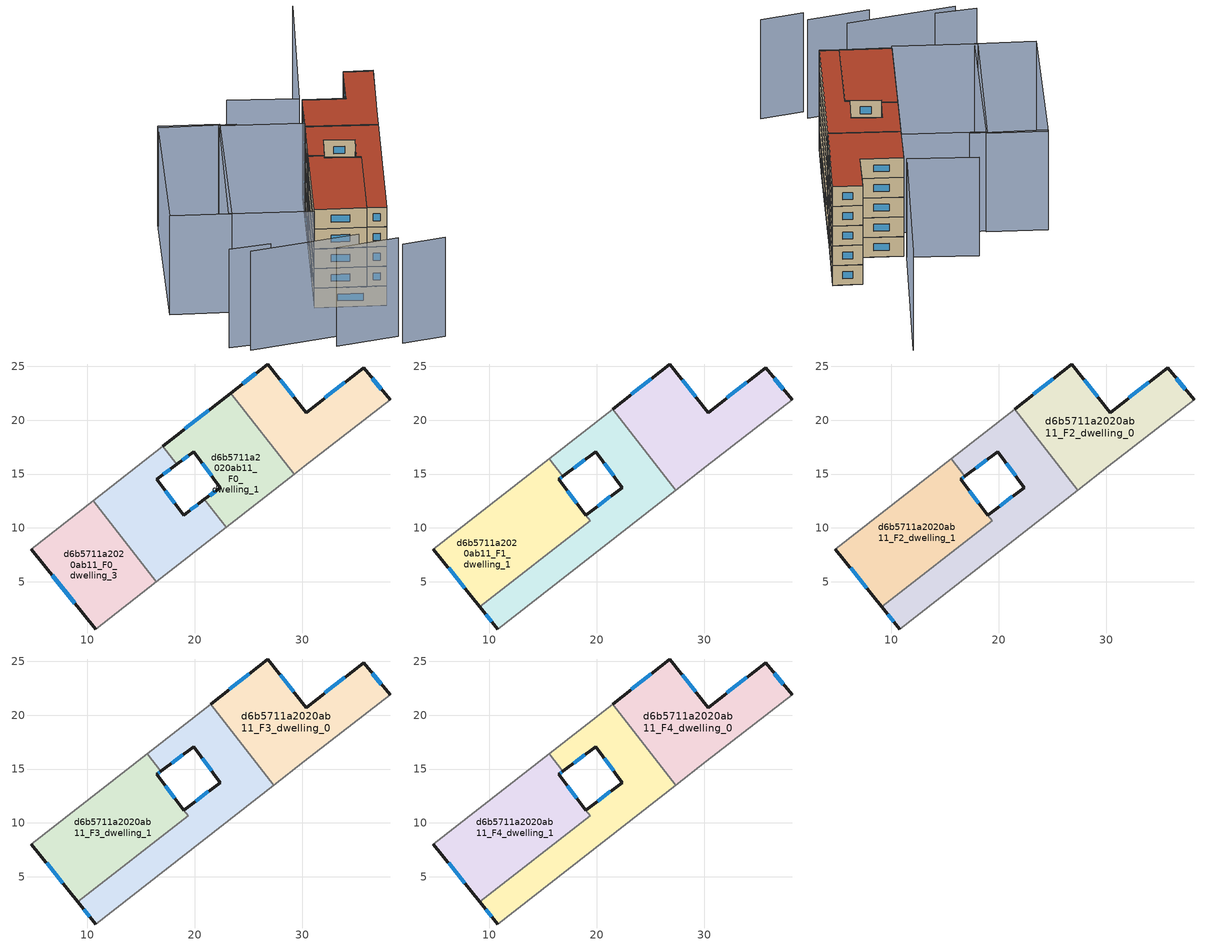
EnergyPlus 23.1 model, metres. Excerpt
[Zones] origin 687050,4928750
d6b5711a2020ab11_F0_dwelling_0
 floor ground (EU_floor_Construction): 38.14,21.88 35.68,24.89 30.34,20.7 26.8,25.22 23.34,22.51 29.21,14.96 30.17,15.7 z0
 wall outside (EU_wall_Construction): 23.34,22.51 26.8,25.22 30.34,20.7 35.68,24.89 38.14,21.88 z0:3
 wall adiabatic (EU_wall_Construction): 38.14,21.88 30.17,15.7 29.21,14.96 z0:3
 wall to d6b5711a2020ab11_F0_dwelling_1 (EU_wall_Construction): 29.21,14.96 23.34,22.51 z0:3
 window (EU_Window_Construction): 36.48,23.91 37.33,22.86 / 24.46,23.4 25.67,24.34 / 27.95,23.75 29.19,22.17 / 32.08,22.07 33.94,23.53 z0.98:2.02
d6b5711a2020ab11_F0_dwelling_1
 floor ground (EU_floor_Construction): 29.21,14.96 23.34,22.51 17.04,17.58 18.33,15.92 19.89,17.08 22.36,13.74 20.89,12.64 22.9,10.04 z0
 wall outside (EU_wall_Construction): 20.89,12.64 22.36,13.74 19.89,17.08 18.33,15.92 / 17.04,17.58 23.34,22.51 z0:3
 wall to d6b5711a2020ab11_F0_dwelling_2 (EU_wall_Construction): 22.9,10.04 20.89,12.64 / 18.33,15.92 17.04,17.58 z0:3
 wall adiabatic (EU_wall_Construction): 29.21,14.96 22.9,10.04 z0:3
 window (EU_Window_Construction): 21.37,13 21.88,13.38 / 21.56,14.83 20.69,16 / 19.38,16.71 18.84,16.3 / 19.09,19.19 21.29,20.91 z0.98:2.02
d6b5711a2020ab11_F0_dwelling_2
 floor ground (EU_floor_Construction): 22.9,10.04 20.89,12.64 18.95,11.19 16.45,14.52 18.33,15.92 17.04,17.58 10.56,12.51 16.41,4.99 z0
 wall outside (EU_wall_Construction): 18.33,15.92 16.45,14.52 18.95,11.19 20.89,12.64 z0:3
 wall adiabatic (EU_wall_Construction): 22.9,10.04 16.41,4.99 / 10.56,12.51 17.04,17.58 z0:3
 wall to d6b5711a2020ab11_F0_dwelling_3 (EU_wall_Construction): 16.41,4.99 10.56,12.51 z0:3
 window (EU_Window_Construction): 17.27,13.44 18.14,12.28 / 19.58,11.66 20.26,12.17 / 17.72,15.47 17.06,14.98 z0.98:2.02
d6b5711a2020ab11_F0_dwelling_3
 floor ground (EU_floor_Construction): 16.41,4.99 10.56,12.51 4.82,8.01 10.79,0.6 z0
 wall outside (EU_wall_Construction): 10.79,0.6 4.82,8.01 z0:3
 wall adiabatic (EU_wall_Construction): 4.82,8.01 10.56,12.51 / 16.41,4.99 10.79,0.6 z0:3
 window (EU_Window_Construction): 8.85,3.01 6.76,5.6 z0.98:2.02
d6b5711a2020ab11_F1_dwelling_0
 floor to d6b5711a2020ab11_F0_dwelling_0 (EU_floor_Construction): 38.14,21.88 35.68,24.89 30.34,20.7 26.8,25.22 23.34,22.51 29.21,14.96 30.17,15.7 z3
 floor to d6b5711a2020ab11_F0_dwelling_1 (EU_floor_Construction): 29.21,14.96 23.34,22.51 21.46,21.04 27.33,13.49 z3
 wall outside (EU_wall_Construction): 21.46,21.04 26.8,25.22 30.34,20.7 35.68,24.89 38.14,21.88 z3:6
 wall adiabatic (EU_wall_Construction): 38.14,21.88 30.17,15.7 27.33,13.49 z3:6
 wall to d6b5711a2020ab11_F1_dwelling_2 (EU_wall_Construction): 27.33,13.49 21.46,21.04 z3:6
 window (EU_Window_Construction): 23.19,22.4 25.06,23.86 / 27.95,23.75 29.19,22.17 / 32.08,22.07 33.94,23.53 / 36.48,23.91 37.33,22.86 z3.98:5.02
d6b5711a2020ab11_F1_dwelling_1
 floor to d6b5711a2020ab11_F0_dwelling_3 (EU_floor_Construction): 14.79,7.07 10.56,12.51 4.82,8.01 9.12,2.67 z3
 floor to d6b5711a2020ab11_F0_dwelling_2 (EU_floor_Construction): 19.37,10.64 16.45,14.52 16.85,14.82 15.58,16.44 10.56,12.51 14.79,7.07 z3
 wall outside (EU_wall_Construction): 16.85,14.82 16.45,14.52 18.95,11.19 / 9.12,2.67 4.82,8.01 z3:6
 wall to d6b5711a2020ab11_F1_dwelling_2 (EU_wall_Construction): 15.58,16.44 16.85,14.82 / 18.95,11.19 19.37,10.64 9.12,2.67 z3:6
 wall adiabatic (EU_wall_Construction): 4.82,8.01 15.58,16.44 z3:6
 window (EU_Window_Construction): 16.72,14.72 16.58,14.62 / 7.73,4.41 6.22,6.28 / 17.27,13.44 18.14,12.28 z3.98:5.02
d6b5711a2020ab11_F1_dwelling_2
 floor to d6b5711a2020ab11_F0_dwelling_1 (EU_floor_Construction): 27.33,13.49 21.46,21.04 17.04,17.58 18.33,15.92 19.89,17.08 22.36,13.74 20.89,12.64 22.9,10.04 z3
 floor to d6b5711a2020ab11_F0_dwelling_3 (EU_floor_Construction): 16.41,4.99 14.79,7.07 9.12,2.67 10.79,0.6 z3
 floor to d6b5711a2020ab11_F0_dwelling_2 (EU_floor_Construction): 18.33,15.92 17.04,17.58 15.58,16.44 16.85,14.82 z3; 22.9,10.04 20.89,12.64 18.95,11.19 19.37,10.64 14.79,7.07 16.41,4.99 z3
 wall outside (EU_wall_Construction): 18.95,11.19 22.36,13.74 19.89,17.08 16.85,14.82 / 10.79,0.6 9.12,2.67 z3:6
 wall adiabatic (EU_wall_Construction): 15.58,16.44 21.46,21.04 / 27.33,13.49 10.79,0.6 z3:6
 window (EU_Window_Construction): 20.06,12.02 21.26,12.91 / 21.56,14.83 20.69,16 / 18.9,16.35 17.83,15.55 / 10.25,1.28 9.66,2 z3.98:5.02
d6b5711a2020ab11_F2_dwelling_0
 floor to d6b5711a2020ab11_F1_dwelling_0 (EU_floor_Construction): 30.17,15.7 38.14,21.88 35.68,24.89 30.34,20.7 26.8,25.22 21.46,21.04 27.33,13.49 z6
 wall outside (EU_wall_Construction): 21.46,21.04 26.8,25.22 30.34,20.7 35.68,24.89 38.14,21.88 z6:9
 wall adiabatic (EU_wall_Construction): 38.14,21.88 30.17,15.7 27.33,13.49 z6:9
 wall to d6b5711a2020ab11_F2_dwelling_2 (EU_wall_Construction): 27.33,13.49 21.46,21.04 z6:9
 window (EU_Window_Construction): 23.19,22.4 25.06,23.86 / 27.95,23.75 29.19,22.17 / 32.08,22.07 33.94,23.53 / 36.48,23.91 37.33,22.86 z6.98:8.02
d6b5711a2020ab11_F2_dwelling_1
 floor to d6b5711a2020ab11_F1_dwelling_1 (EU_floor_Construction): 19.37,10.64 16.45,14.52 16.85,14.82 15.58,16.44 4.82,8.01 9.12,2.67 z6
 wall outside (EU_wall_Construction): 16.85,14.82 16.45,14.52 18.95,11.19 / 9.12,2.67 4.82,8.01 z6:9
 wall to d6b5711a2020ab11_F2_dwelling_2 (EU_wall_Construction): 15.58,16.44 16.85,14.82 / 18.95,11.19 19.37,10.64 9.12,2.67 z6:9
 wall adiabatic (EU_wall_Construction): 4.82,8.01 15.58,16.44 z6:9
 window (EU_Window_Construction): 16.72,14.72 16.58,14.62 / 7.73,4.41 6.22,6.28 / 17.27,13.44 18.14,12.28 z6.98:8.02
d6b5711a2020ab11_F2_dwelling_2
 floor to d6b5711a2020ab11_F1_dwelling_2 (EU_floor_Construction): 19.37,10.64 9.12,2.67 10.79,0.6 27.33,13.49 21.46,21.04 15.58,16.44 16.85,14.82 19.89,17.08 22.36,13.74 18.95,11.19 z6
 wall outside (EU_wall_Construction): 18.95,11.19 22.36,13.74 19.89,17.08 16.85,14.82 / 10.79,0.6 9.12,2.67 z6:9
 wall adiabatic (EU_wall_Construction): 15.58,16.44 21.46,21.04 / 27.33,13.49 10.79,0.6 z6:9
 window (EU_Window_Construction): 20.06,12.02 21.26,12.91 / 21.56,14.83 20.69,16 / 18.9,16.35 17.83,15.55 / 10.25,1.28 9.66,2 z6.98:8.02
d6b5711a2020ab11_F3_dwelling_0
 floor to d6b5711a2020ab11_F2_dwelling_0 (EU_floor_Construction): 30.17,15.7 38.14,21.88 35.68,24.89 30.34,20.7 26.8,25.22 21.46,21.04 27.33,13.49 z9
 wall outside (EU_wall_Construction): 21.46,21.04 26.8,25.22 30.34,20.7 35.68,24.89 38.14,21.88 z9:12
 wall adiabatic (EU_wall_Construction): 38.14,21.88 30.17,15.7 27.33,13.49 z9:12
 wall to d6b5711a2020ab11_F3_dwelling_2 (EU_wall_Construction): 27.33,13.49 21.46,21.04 z9:12
 window (EU_Window_Construction): 23.19,22.4 25.06,23.86 / 27.95,23.75 29.19,22.17 / 32.08,22.07 33.94,23.53 / 36.48,23.91 37.33,22.86 z9.98:11.02
d6b5711a2020ab11_F3_dwelling_1
 floor to d6b5711a2020ab11_F2_dwelling_1 (EU_floor_Construction): 19.37,10.64 16.45,14.52 16.85,14.82 15.58,16.44 4.82,8.01 9.12,2.67 z9
 wall outside (EU_wall_Construction): 16.85,14.82 16.45,14.52 18.95,11.19 / 9.12,2.67 4.82,8.01 z9:12
 wall to d6b5711a2020ab11_F3_dwelling_2 (EU_wall_Construction): 15.58,16.44 16.85,14.82 / 18.95,11.19 19.37,10.64 9.12,2.67 z9:12
 wall adiabatic (EU_wall_Construction): 4.82,8.01 15.58,16.44 z9:12
 window (EU_Window_Construction): 16.72,14.72 16.58,14.62 / 7.73,4.41 6.22,6.28 / 17.27,13.44 18.14,12.28 z9.98:11.02
d6b5711a2020ab11_F3_dwelling_2
 floor to d6b5711a2020ab11_F2_dwelling_2 (EU_floor_Construction): 19.37,10.64 9.12,2.67 10.79,0.6 27.33,13.49 21.46,21.04 15.58,16.44 16.85,14.82 19.89,17.08 22.36,13.74 18.95,11.19 z9
 wall outside (EU_wall_Construction): 18.95,11.19 22.36,13.74 19.89,17.08 16.85,14.82 / 10.79,0.6 9.12,2.67 z9:12
 wall adiabatic (EU_wall_Construction): 15.58,16.44 21.46,21.04 / 27.33,13.49 10.79,0.6 z9:12
 window (EU_Window_Construction): 20.06,12.02 21.26,12.91 / 21.56,14.83 20.69,16 / 18.9,16.35 17.83,15.55 / 10.25,1.28 9.66,2 z9.98:11.02
d6b5711a2020ab11_F4_dwelling_0
 floor to d6b5711a2020ab11_F3_dwelling_0 (EU_floor_Construction): 30.17,15.7 38.14,21.88 35.68,24.89 30.34,20.7 26.8,25.22 21.46,21.04 27.33,13.49 z12
 wall outside (EU_wall_Construction): 21.46,21.04 26.8,25.22 30.34,20.7 35.68,24.89 38.14,21.88 z12:15
 wall adiabatic (EU_wall_Construction): 38.14,21.88 30.17,15.7 27.33,13.49 z12:15
 wall to d6b5711a2020ab11_F4_dwelling_2 (EU_wall_Construction): 27.33,13.49 21.46,21.04 z12:15
 window (EU_Window_Construction): 23.19,22.4 25.06,23.86 / 27.95,23.75 29.19,22.17 / 32.08,22.07 33.94,23.53 / 36.48,23.91 37.33,22.86 z12.98:14.02
 roof outside (EU_roof_Construction): 35.68,24.89 38.14,21.88 30.17,15.7 27.33,13.49 21.46,21.04 26.8,25.22 30.34,20.7 z15
d6b5711a2020ab11_F4_dwelling_1
 floor to d6b5711a2020ab11_F3_dwelling_1 (EU_floor_Construction): 19.37,10.64 16.45,14.52 16.85,14.82 15.58,16.44 4.82,8.01 9.12,2.67 z12
 wall outside (EU_wall_Construction): 16.85,14.82 16.45,14.52 18.95,11.19 / 9.12,2.67 4.82,8.01 z12:15
 wall to d6b5711a2020ab11_F4_dwelling_2 (EU_wall_Construction): 15.58,16.44 16.85,14.82 / 18.95,11.19 19.37,10.64 9.12,2.67 z12:15
 wall adiabatic (EU_wall_Construction): 4.82,8.01 15.58,16.44 z12:15
 window (EU_Window_Construction): 16.72,14.72 16.58,14.62 / 7.73,4.41 6.22,6.28 / 17.27,13.44 18.14,12.28 z12.98:14.02
 roof outside (EU_roof_Construction): 16.85,14.82 16.45,14.52 19.37,10.64 9.12,2.67 4.82,8.01 15.58,16.44 z15
d6b5711a2020ab11_F4_dwelling_2
 floor to d6b5711a2020ab11_F3_dwelling_2 (EU_floor_Construction): 19.37,10.64 9.12,2.67 10.79,0.6 27.33,13.49 21.46,21.04 15.58,16.44 16.85,14.82 19.89,17.08 22.36,13.74 18.95,11.19 z12
 wall outside (EU_wall_Construction): 18.95,11.19 22.36,13.74 19.89,17.08 16.85,14.82 / 10.79,0.6 9.12,2.67 z12:15
 wall adiabatic (EU_wall_Construction): 15.58,16.44 21.46,21.04 / 27.33,13.49 10.79,0.6 z12:15
 window (EU_Window_Construction): 20.06,12.02 21.26,12.91 / 21.56,14.83 20.69,16 / 18.9,16.35 17.83,15.55 / 10.25,1.28 9.66,2 z12.98:14.02
 roof outside (EU_roof_Construction): 21.46,21.04 27.33,13.49 10.79,0.6 9.12,2.67 19.37,10.64 18.95,11.19 22.36,13.74 19.89,17.08 16.85,14.82 15.58,16.44 z15
shading: -8.61,8.77 3.06,-0.3 / -1.4,0.1 5.3,-5.03 / 4.18,-6.49 8.81,-10.03 / -9.75,11.39 -5.55,7.7 / 45.55,39.8 26.77,25.68 / 26.77,25.68 21.06,33.28 / 16.75,28.73 10.17,36.56 / 22.08,21.53 4.52,7.76 / 4.52,7.76 -2.41,16.61 / -2.41,16.61 15.14,30.37 / 15.14,30.37 22.08,21.53 / -7.25,22.55 10.47,36.82 / 10.47,36.82 15.55,30.52 / 15.55,30.52 -2.18,16.25 / -2.18,16.25 -7.25,22.55 z0:15
[Building]
EU S2 Campaign: North Axis=0; Terrain=City; Solar Distribution=FullExterior
[Site:Location]
Bologna: Latitude=44.5; Longitude=11.25; Time Zone=1; Elevation=37
[SizingPeriod:WeatherFileDays]
AnnualSizingPeriod: Begin Month=1; Begin Day of Month=1; End Month=12; End Day of Month=31; Day of Week for Start Day=Monday; Use Weather File Daylight Saving Period=No; Use Weather File Rain and Snow Indicators=No
[MATERIAL]
EU_InternalMass_Material: Roughness=MediumRough; Thickness=0.1; Conductivity=1; Density=1800; Specific Heat=900; Thermal Absorptance=0.9; Solar Absorptance=0.7; Visible Absorptance=0.7
[MATERIAL:NOMASS] Roughness=MediumRough; Thermal Absorptance=0.9; Solar Absorptance=0.7; Visible Absorptance=0.7
Name | Thermal Resistance
EU_wall_NoMass | 0.905828
EU_roof_NoMass | 0.37593
EU_floor_NoMass | 0.67114
[WINDOWMATERIAL:SIMPLEGLAZINGSYSTEM]
EU_Window_SimpleGlazing: UFactor=4.52486; Solar Heat Gain Coefficient=0.85; Visible Transmittance=0.85
[CONSTRUCTION]
EU_wall_Construction: EU_wall_NoMass
EU_roof_Construction: EU_roof_NoMass
EU_floor_Construction: EU_floor_NoMass
EU_InternalMass_Construction: EU_InternalMass_Material
EU_Window_Construction: EU_Window_SimpleGlazing
[ZONE] Type=1; Multiplier=1; Ceiling Height=autocalculate; Floor Area=autocalculate; Part of Total Floor Area=Yes
Name | Volume
d6b5711a2020ab11_F0_dwelling_0 | 205.818
d6b5711a2020ab11_F1_dwelling_0; d6b5711a2020ab11_F2_dwelling_0; d6b5711a2020ab11_F3_dwelling_0; d6b5711a2020ab11_F4_dwelling_0 | 274.407
d6b5711a2020ab11_F0_dwelling_1 | 205.813
d6b5711a2020ab11_F1_dwelling_1; d6b5711a2020ab11_F2_dwelling_1; d6b5711a2020ab11_F3_dwelling_1; d6b5711a2020ab11_F4_dwelling_1 | 273.232
d6b5711a2020ab11_F0_dwelling_2 | 205.819
d6b5711a2020ab11_F1_dwelling_2; d6b5711a2020ab11_F2_dwelling_2; d6b5711a2020ab11_F3_dwelling_2; d6b5711a2020ab11_F4_dwelling_2 | 275.595
d6b5711a2020ab11_F0_dwelling_3 | 205.806
[INTERNALMASS] Construction=EU_InternalMass_Construction
Name | Zone or ZoneList | Surface Area
d6b5711a2020ab11_F0_dwelling_0_EU_InternalMass | d6b5711a2020ab11_F0_dwelling_0 | 68.6059
d6b5711a2020ab11_F0_dwelling_1_EU_InternalMass | d6b5711a2020ab11_F0_dwelling_1 | 68.6046
d6b5711a2020ab11_F0_dwelling_2_EU_InternalMass | d6b5711a2020ab11_F0_dwelling_2 | 68.6064
d6b5711a2020ab11_F0_dwelling_3_EU_InternalMass | d6b5711a2020ab11_F0_dwelling_3 | 68.6018
d6b5711a2020ab11_F1_dwelling_0_EU_InternalMass | d6b5711a2020ab11_F1_dwelling_0 | 91.4669
d6b5711a2020ab11_F1_dwelling_1_EU_InternalMass | d6b5711a2020ab11_F1_dwelling_1 | 91.0871
d6b5711a2020ab11_F1_dwelling_2_EU_InternalMass | d6b5711a2020ab11_F1_dwelling_2 | 91.8653
d6b5711a2020ab11_F2_dwelling_0_EU_InternalMass | d6b5711a2020ab11_F2_dwelling_0 | 91.4669
d6b5711a2020ab11_F2_dwelling_1_EU_InternalMass | d6b5711a2020ab11_F2_dwelling_1 | 91.0871
d6b5711a2020ab11_F2_dwelling_2_EU_InternalMass | d6b5711a2020ab11_F2_dwelling_2 | 91.8653
d6b5711a2020ab11_F3_dwelling_0_EU_InternalMass | d6b5711a2020ab11_F3_dwelling_0 | 91.4669
d6b5711a2020ab11_F3_dwelling_1_EU_InternalMass | d6b5711a2020ab11_F3_dwelling_1 | 91.0871
d6b5711a2020ab11_F3_dwelling_2_EU_InternalMass | d6b5711a2020ab11_F3_dwelling_2 | 91.8653
d6b5711a2020ab11_F4_dwelling_0_EU_InternalMass | d6b5711a2020ab11_F4_dwelling_0 | 91.4669
d6b5711a2020ab11_F4_dwelling_1_EU_InternalMass | d6b5711a2020ab11_F4_dwelling_1 | 91.0871
d6b5711a2020ab11_F4_dwelling_2_EU_InternalMass | d6b5711a2020ab11_F4_dwelling_2 | 91.8653
[OTHEREQUIPMENT] Fuel Type=Electricity; Design Level Calculation Method=Watts/Area; Power per Zone Floor Area=1; Fraction Latent=0; Fraction Radiant=0; Fraction Lost=0; Carbon Dioxide Generation Rate=0; EndUse Subcategory=EU_Step8_InternalGains
Name | Zone or ZoneList or Space or SpaceList | Schedule
EU_Step8_InternalGain_d6b5711a2020ab11_F0_dwelling_0_f000 | d6b5711a2020ab11_F0_dwelling_0 | EU_Step8_GainSchedule_d6b5711a2020ab11_F0_dwelling_0_f000
EU_Step8_InternalGain_d6b5711a2020ab11_F0_dwelling_1_f000 | d6b5711a2020ab11_F0_dwelling_1 | EU_Step8_GainSchedule_d6b5711a2020ab11_F0_dwelling_1_f000
EU_Step8_InternalGain_d6b5711a2020ab11_F0_dwelling_2_f000 | d6b5711a2020ab11_F0_dwelling_2 | EU_Step8_GainSchedule_d6b5711a2020ab11_F0_dwelling_2_f000
EU_Step8_InternalGain_d6b5711a2020ab11_F0_dwelling_3_f000 | d6b5711a2020ab11_F0_dwelling_3 | EU_Step8_GainSchedule_d6b5711a2020ab11_F0_dwelling_3_f000
EU_Step8_InternalGain_d6b5711a2020ab11_F1_dwelling_0_f000 | d6b5711a2020ab11_F1_dwelling_0 | EU_Step8_GainSchedule_d6b5711a2020ab11_F1_dwelling_0_f000
EU_Step8_InternalGain_d6b5711a2020ab11_F1_dwelling_1_f000 | d6b5711a2020ab11_F1_dwelling_1 | EU_Step8_GainSchedule_d6b5711a2020ab11_F1_dwelling_1_f000
EU_Step8_InternalGain_d6b5711a2020ab11_F1_dwelling_2_f000 | d6b5711a2020ab11_F1_dwelling_2 | EU_Step8_GainSchedule_d6b5711a2020ab11_F1_dwelling_2_f000
EU_Step8_InternalGain_d6b5711a2020ab11_F2_dwelling_0_f000 | d6b5711a2020ab11_F2_dwelling_0 | EU_Step8_GainSchedule_d6b5711a2020ab11_F2_dwelling_0_f000
EU_Step8_InternalGain_d6b5711a2020ab11_F2_dwelling_1_f000 | d6b5711a2020ab11_F2_dwelling_1 | EU_Step8_GainSchedule_d6b5711a2020ab11_F2_dwelling_1_f000
EU_Step8_InternalGain_d6b5711a2020ab11_F2_dwelling_2_f000 | d6b5711a2020ab11_F2_dwelling_2 | EU_Step8_GainSchedule_d6b5711a2020ab11_F2_dwelling_2_f000
EU_Step8_InternalGain_d6b5711a2020ab11_F3_dwelling_0_f000 | d6b5711a2020ab11_F3_dwelling_0 | EU_Step8_GainSchedule_d6b5711a2020ab11_F3_dwelling_0_f000
EU_Step8_InternalGain_d6b5711a2020ab11_F3_dwelling_1_f000 | d6b5711a2020ab11_F3_dwelling_1 | EU_Step8_GainSchedule_d6b5711a2020ab11_F3_dwelling_1_f000
EU_Step8_InternalGain_d6b5711a2020ab11_F3_dwelling_2_f000 | d6b5711a2020ab11_F3_dwelling_2 | EU_Step8_GainSchedule_d6b5711a2020ab11_F3_dwelling_2_f000
EU_Step8_InternalGain_d6b5711a2020ab11_F4_dwelling_0_f000 | d6b5711a2020ab11_F4_dwelling_0 | EU_Step8_GainSchedule_d6b5711a2020ab11_F4_dwelling_0_f000
EU_Step8_InternalGain_d6b5711a2020ab11_F4_dwelling_1_f000 | d6b5711a2020ab11_F4_dwelling_1 | EU_Step8_GainSchedule_d6b5711a2020ab11_F4_dwelling_1_f000
EU_Step8_InternalGain_d6b5711a2020ab11_F4_dwelling_2_f000 | d6b5711a2020ab11_F4_dwelling_2 | EU_Step8_GainSchedule_d6b5711a2020ab11_F4_dwelling_2_f000
[ZONEVENTILATION:DESIGNFLOWRATE] Schedule=EU_AlwaysOn; Design Flow Rate Calculation Method=AirChanges/Hour; Air Changes per Hour=0.73129; Ventilation Type=Natural; Fan Pressure Rise=0; Fan Total Efficiency=1; Constant Term Coefficient=1; Temperature Term Coefficient=0; Velocity Term Coefficient=0; Velocity Squared Term Coefficient=0; Minimum Indoor Temperature=-100; Maximum Indoor Temperature=100; Delta Temperature=-100; Minimum Outdoor Temperature=-100; Maximum Outdoor Temperature=100; Maximum Wind Speed=40
Name | Zone or ZoneList or Space or SpaceList
EU_ConstantAir_d6b5711a2020ab11_F0_dwelling_0 | d6b5711a2020ab11_F0_dwelling_0
EU_ConstantAir_d6b5711a2020ab11_F0_dwelling_1 | d6b5711a2020ab11_F0_dwelling_1
EU_ConstantAir_d6b5711a2020ab11_F0_dwelling_2 | d6b5711a2020ab11_F0_dwelling_2
EU_ConstantAir_d6b5711a2020ab11_F0_dwelling_3 | d6b5711a2020ab11_F0_dwelling_3
EU_ConstantAir_d6b5711a2020ab11_F1_dwelling_0 | d6b5711a2020ab11_F1_dwelling_0
EU_ConstantAir_d6b5711a2020ab11_F1_dwelling_1 | d6b5711a2020ab11_F1_dwelling_1
EU_ConstantAir_d6b5711a2020ab11_F1_dwelling_2 | d6b5711a2020ab11_F1_dwelling_2
EU_ConstantAir_d6b5711a2020ab11_F2_dwelling_0 | d6b5711a2020ab11_F2_dwelling_0
EU_ConstantAir_d6b5711a2020ab11_F2_dwelling_1 | d6b5711a2020ab11_F2_dwelling_1
EU_ConstantAir_d6b5711a2020ab11_F2_dwelling_2 | d6b5711a2020ab11_F2_dwelling_2
EU_ConstantAir_d6b5711a2020ab11_F3_dwelling_0 | d6b5711a2020ab11_F3_dwelling_0
EU_ConstantAir_d6b5711a2020ab11_F3_dwelling_1 | d6b5711a2020ab11_F3_dwelling_1
EU_ConstantAir_d6b5711a2020ab11_F3_dwelling_2 | d6b5711a2020ab11_F3_dwelling_2
EU_ConstantAir_d6b5711a2020ab11_F4_dwelling_0 | d6b5711a2020ab11_F4_dwelling_0
EU_ConstantAir_d6b5711a2020ab11_F4_dwelling_1 | d6b5711a2020ab11_F4_dwelling_1
EU_ConstantAir_d6b5711a2020ab11_F4_dwelling_2 | d6b5711a2020ab11_F4_dwelling_2
[HVACTEMPLATE:THERMOSTAT] Constant Heating Setpoint=20; Constant Cooling Setpoint=50
EU_HeatOnly_d6b5711a2020ab11_F0_dwelling_0; EU_HeatOnly_d6b5711a2020ab11_F0_dwelling_1; EU_HeatOnly_d6b5711a2020ab11_F0_dwelling_2; EU_HeatOnly_d6b5711a2020ab11_F0_dwelling_3; EU_HeatOnly_d6b5711a2020ab11_F1_dwelling_0; EU_HeatOnly_d6b5711a2020ab11_F1_dwelling_1; EU_HeatOnly_d6b5711a2020ab11_F1_dwelling_2; EU_HeatOnly_d6b5711a2020ab11_F2_dwelling_0; EU_HeatOnly_d6b5711a2020ab11_F2_dwelling_1; EU_HeatOnly_d6b5711a2020ab11_F2_dwelling_2; EU_HeatOnly_d6b5711a2020ab11_F3_dwelling_0; EU_HeatOnly_d6b5711a2020ab11_F3_dwelling_1; EU_HeatOnly_d6b5711a2020ab11_F3_dwelling_2; EU_HeatOnly_d6b5711a2020ab11_F4_dwelling_0; EU_HeatOnly_d6b5711a2020ab11_F4_dwelling_1; EU_HeatOnly_d6b5711a2020ab11_F4_dwelling_2
[HVACTEMPLATE:ZONE:IDEALLOADSAIRSYSTEM] System Availability Schedule=EU_AlwaysOn; Maximum Heating Supply Air Temperature=50; Minimum Cooling Supply Air Temperature=13; Maximum Heating Supply Air Humidity Ratio=0.0156; Minimum Cooling Supply Air Humidity Ratio=0.0077; Heating Limit=NoLimit; Cooling Limit=NoLimit; Heating Availability Schedule=EU_AlwaysOn; Cooling Availability Schedule=EU_CoolingOff; Dehumidification Control Type=ConstantSensibleHeatRatio; Cooling Sensible Heat Ratio=0.7; Dehumidification Setpoint=60; Humidification Control Type=None; Humidification Setpoint=30; Outdoor Air Method=None; Outdoor Air Flow Rate per Person=0.00944; Outdoor Air Flow Rate per Zone Floor Area=0; Outdoor Air Flow Rate per Zone=0; Demand Controlled Ventilation Type=None; Outdoor Air Economizer Type=NoEconomizer; Heat Recovery Type=None; Sensible Heat Recovery Effectiveness=0.7; Latent Heat Recovery Effectiveness=0.65
Name | Template Thermostat
d6b5711a2020ab11_F0_dwelling_0 | EU_HeatOnly_d6b5711a2020ab11_F0_dwelling_0
d6b5711a2020ab11_F0_dwelling_1 | EU_HeatOnly_d6b5711a2020ab11_F0_dwelling_1
d6b5711a2020ab11_F0_dwelling_2 | EU_HeatOnly_d6b5711a2020ab11_F0_dwelling_2
d6b5711a2020ab11_F0_dwelling_3 | EU_HeatOnly_d6b5711a2020ab11_F0_dwelling_3
d6b5711a2020ab11_F1_dwelling_0 | EU_HeatOnly_d6b5711a2020ab11_F1_dwelling_0
d6b5711a2020ab11_F1_dwelling_1 | EU_HeatOnly_d6b5711a2020ab11_F1_dwelling_1
d6b5711a2020ab11_F1_dwelling_2 | EU_HeatOnly_d6b5711a2020ab11_F1_dwelling_2
d6b5711a2020ab11_F2_dwelling_0 | EU_HeatOnly_d6b5711a2020ab11_F2_dwelling_0
d6b5711a2020ab11_F2_dwelling_1 | EU_HeatOnly_d6b5711a2020ab11_F2_dwelling_1
d6b5711a2020ab11_F2_dwelling_2 | EU_HeatOnly_d6b5711a2020ab11_F2_dwelling_2
d6b5711a2020ab11_F3_dwelling_0 | EU_HeatOnly_d6b5711a2020ab11_F3_dwelling_0
d6b5711a2020ab11_F3_dwelling_1 | EU_HeatOnly_d6b5711a2020ab11_F3_dwelling_1
d6b5711a2020ab11_F3_dwelling_2 | EU_HeatOnly_d6b5711a2020ab11_F3_dwelling_2
d6b5711a2020ab11_F4_dwelling_0 | EU_HeatOnly_d6b5711a2020ab11_F4_dwelling_0
d6b5711a2020ab11_F4_dwelling_1 | EU_HeatOnly_d6b5711a2020ab11_F4_dwelling_1
d6b5711a2020ab11_F4_dwelling_2 | EU_HeatOnly_d6b5711a2020ab11_F4_dwelling_2
[SIZING:ZONE] Zone Cooling Design Supply Air Temperature Input Method=SupplyAirTemperature; Zone Cooling Design Supply Air Temperature=13; Zone Heating Design Supply Air Temperature Input Method=SupplyAirTemperature; Zone Heating Design Supply Air Temperature=50; Zone Cooling Design Supply Air Humidity Ratio=0.008; Zone Heating Design Supply Air Humidity Ratio=0.008; Cooling Design Air Flow Method=DesignDay; Cooling Design Air Flow Rate=0; Cooling Minimum Air Flow per Zone Floor Area=0.000762; Cooling Minimum Air Flow=0; Cooling Minimum Air Flow Fraction=0.2; Heating Design Air Flow Method=DesignDay; Heating Design Air Flow Rate=0; Heating Maximum Air Flow per Zone Floor Area=0.002032; Heating Maximum Air Flow=0.141576; Heating Maximum Air Flow Fraction=0.3; Account for Dedicated Outdoor Air System=No; Dedicated Outdoor Air System Control Strategy=NeutralSupplyAir; Dedicated Outdoor Air Low Setpoint Temperature for Design=autosize; Dedicated Outdoor Air High Setpoint Temperature for Design=autosize; Zone Load Sizing Method=Sensible Load Only No Latent Load; Zone Latent Cooling Design Supply Air Humidity Ratio Input Method=HumidityRatioDifference; Zone Cooling Design Supply Air Humidity Ratio Difference=0.005; Zone Latent Heating Design Supply Air Humidity Ratio Input Method=HumidityRatioDifference; Zone Humidification Design Supply Air Humidity Ratio Difference=0.005
d6b5711a2020ab11_F0_dwelling_0; d6b5711a2020ab11_F0_dwelling_1; d6b5711a2020ab11_F0_dwelling_2; d6b5711a2020ab11_F0_dwelling_3; d6b5711a2020ab11_F1_dwelling_0; d6b5711a2020ab11_F1_dwelling_1; d6b5711a2020ab11_F1_dwelling_2; d6b5711a2020ab11_F2_dwelling_0; d6b5711a2020ab11_F2_dwelling_1; d6b5711a2020ab11_F2_dwelling_2; d6b5711a2020ab11_F3_dwelling_0; d6b5711a2020ab11_F3_dwelling_1; d6b5711a2020ab11_F3_dwelling_2; d6b5711a2020ab11_F4_dwelling_0; d6b5711a2020ab11_F4_dwelling_1; d6b5711a2020ab11_F4_dwelling_2
[SCHEDULE:CONSTANT]
Name | Hourly Value
EU_AlwaysOn | 1
EU_CoolingOff | 0
[SCHEDULE:FILE] Column Number=1; Rows to Skip at Top=0; Number of Hours of Data=8760; Column Separator=Comma; Interpolate to Timestep=No; Minutes per Item=60; Adjust Schedule for Daylight Savings=Yes
Name | File
EU_Step8_GainSchedule_d6b5711a2020ab11_F0_dwelling_0_f000 | ../../schedules/d6b5711a2020ab11/d6b5711a2020ab11_F0_dwelling_0_f000_gain.csv
EU_Step8_GainSchedule_d6b5711a2020ab11_F0_dwelling_1_f000 | ../../schedules/d6b5711a2020ab11/d6b5711a2020ab11_F0_dwelling_1_f000_gain.csv
EU_Step8_GainSchedule_d6b5711a2020ab11_F0_dwelling_2_f000 | ../../schedules/d6b5711a2020ab11/d6b5711a2020ab11_F0_dwelling_2_f000_gain.csv
EU_Step8_GainSchedule_d6b5711a2020ab11_F0_dwelling_3_f000 | ../../schedules/d6b5711a2020ab11/d6b5711a2020ab11_F0_dwelling_3_f000_gain.csv
EU_Step8_GainSchedule_d6b5711a2020ab11_F1_dwelling_0_f000 | ../../schedules/d6b5711a2020ab11/d6b5711a2020ab11_F1_dwelling_0_f000_gain.csv
EU_Step8_GainSchedule_d6b5711a2020ab11_F1_dwelling_1_f000 | ../../schedules/d6b5711a2020ab11/d6b5711a2020ab11_F1_dwelling_1_f000_gain.csv
EU_Step8_GainSchedule_d6b5711a2020ab11_F1_dwelling_2_f000 | ../../schedules/d6b5711a2020ab11/d6b5711a2020ab11_F1_dwelling_2_f000_gain.csv
EU_Step8_GainSchedule_d6b5711a2020ab11_F2_dwelling_0_f000 | ../../schedules/d6b5711a2020ab11/d6b5711a2020ab11_F2_dwelling_0_f000_gain.csv
EU_Step8_GainSchedule_d6b5711a2020ab11_F2_dwelling_1_f000 | ../../schedules/d6b5711a2020ab11/d6b5711a2020ab11_F2_dwelling_1_f000_gain.csv
EU_Step8_GainSchedule_d6b5711a2020ab11_F2_dwelling_2_f000 | ../../schedules/d6b5711a2020ab11/d6b5711a2020ab11_F2_dwelling_2_f000_gain.csv
EU_Step8_GainSchedule_d6b5711a2020ab11_F3_dwelling_0_f000 | ../../schedules/d6b5711a2020ab11/d6b5711a2020ab11_F3_dwelling_0_f000_gain.csv
EU_Step8_GainSchedule_d6b5711a2020ab11_F3_dwelling_1_f000 | ../../schedules/d6b5711a2020ab11/d6b5711a2020ab11_F3_dwelling_1_f000_gain.csv
EU_Step8_GainSchedule_d6b5711a2020ab11_F3_dwelling_2_f000 | ../../schedules/d6b5711a2020ab11/d6b5711a2020ab11_F3_dwelling_2_f000_gain.csv
EU_Step8_GainSchedule_d6b5711a2020ab11_F4_dwelling_0_f000 | ../../schedules/d6b5711a2020ab11/d6b5711a2020ab11_F4_dwelling_0_f000_gain.csv
EU_Step8_GainSchedule_d6b5711a2020ab11_F4_dwelling_1_f000 | ../../schedules/d6b5711a2020ab11/d6b5711a2020ab11_F4_dwelling_1_f000_gain.csv
EU_Step8_GainSchedule_d6b5711a2020ab11_F4_dwelling_2_f000 | ../../schedules/d6b5711a2020ab11/d6b5711a2020ab11_F4_dwelling_2_f000_gain.csv
